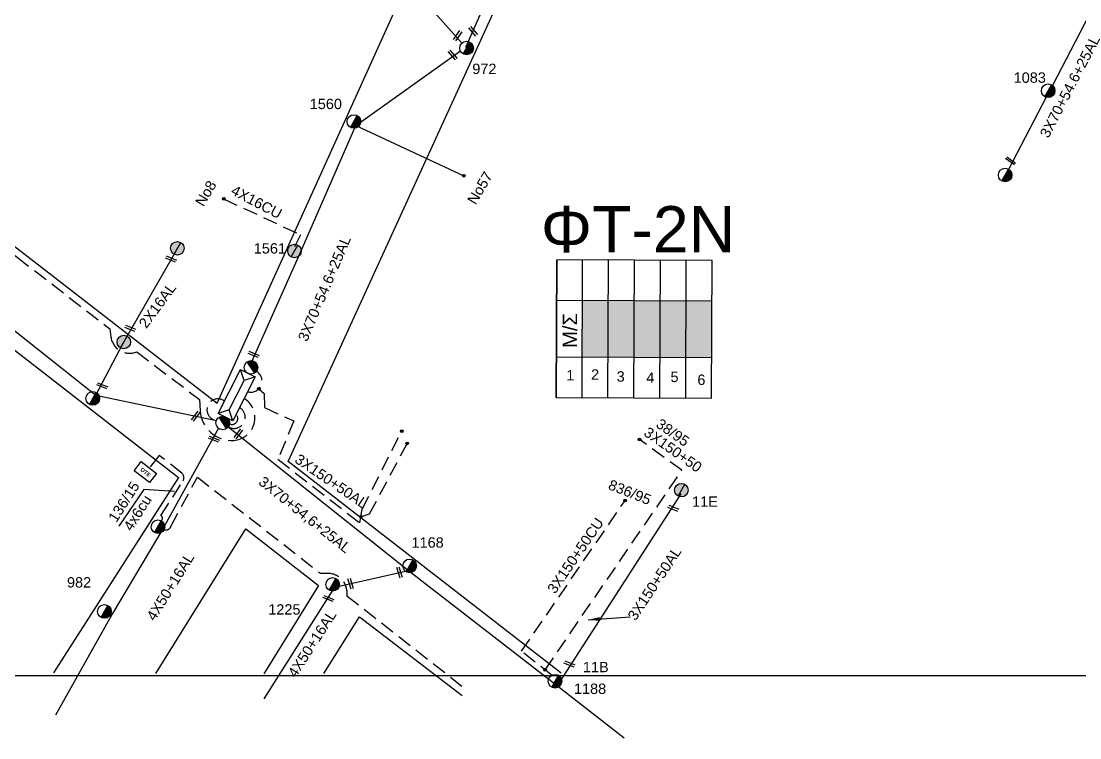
# Model space of a CAD drawing. Header units: millimetres. Extents: x 839 to 3144, y 747 to 1790.
# Drawn here: x 2016.4 to 2200.2, y 752.9 to 877.4 of the extents above; entities that cross this region are included whole.
import ezdxf
from ezdxf.enums import TextEntityAlignment as Align

# ---------------------------------------------------------------- set-up
doc = ezdxf.new("R2010")
doc.units = ezdxf.units.MM
doc.linetypes.add('DASHED', pattern=[19.05, 12.7, -6.35])
for name, color, linetype in [('Pillar OTE', 7, 'Continuous'), ('Ασφαλειοκιβώτια Χ.Τ 6 αναχωρήσεων', 7, 'Continuous'), ('Γέφυρες Εναερίου Δικτύου', 7, 'DASHED'), ('Γυμνά εναέρια ΧΤ (1Φ)   2x16AL', 7, 'Continuous'), ('Γυμνά εναέρια ΧΤ (3Φ)   4x16CU', 7, 'Continuous'), ('Γυμνά εναέρια ΧΤ και ΦΟΠ (3Φ)   4x50+16AL', 7, 'Continuous'), ('Επιγραφές - Σχήματα', 7, 'Continuous'), ('Καλώδια ΧΤ   3x150+50AL', 7, 'DASHED'), ('Καλώδια ΧΤ   3x150+50CU', 7, 'DASHED'), ('Καλώδια ΧΤ   3x150+70AL', 7, 'DASHED'), ('Καλώδια ΧΤ   3x48+38+16.5', 7, 'DASHED'), ('Καλώδια ΧΤ   4x50+13-5', 7, 'Continuous'), ('Μηχανική τομή', 7, 'Continuous'), ('Στύλος Ξύλινος', 7, 'Continuous'), ('Στύλος Ξύλινος @ 1', 7, 'Continuous'), ('Στύλος ΦΜ', 7, 'Continuous'), ('Στύλος ΦΜ @ 1', 7, 'Continuous'), ('Συνδέσεις', 7, 'Continuous'), ('Συνεστραμμένα ΧΤ   3x70+54.6+25AL', 7, 'SYN_LINE'), ('Υποσταθμός εναέριος 2 στύλων', 7, 'Continuous'), ('Υποσταθμός πόλεως', 7, 'Continuous'), ('Υπόβαθρο ΔΕΗ', 7, 'Continuous'), ('Υπόγεια καλώδια Παροχών ΧΤ   4x50AL', 7, 'DASHED'), ('Υπόγεια καλώδια Παροχών ΧΤ   4x6', 7, 'DASHED')]:
    doc.layers.add(name, color=color, linetype=linetype)
doc.styles.get("Standard").update_dxf_attribs({"font": 'ARIAL.TTF'})
doc.linetypes.add('SYN_LINE', pattern='A,0.5,-0.0001,["/\\/\\/\\/",Standard,S=0.1,R=0,X=0,Y=-0.05],-0.25', length=0.7501)
doc.dimstyles.new('ISO-25', dxfattribs={"dimtxt": 2.5, "dimasz": 2.5, "dimexe": 1.25, "dimexo": 0.625, "dimtad": 1, "dimtxsty": 'Standard', "dimcen": 2.5, "dimadec": 0, "dimazin": 0, "dimtfac": 1, "dimtmove": 0, "dimatfit": 3, "dimfxl": 1, "dimarcsym": 0})

# ---------------------------------------------------------------- blocks, each defined once
blk = doc.blocks.new('ΥΠΑΡΧΩΝ ΤΣΙΜΕΝΤΕΝΙΟΣ ΣΤΥΛΟΣ')
at = {"layer": 'Στύλος ΦΜ'}
blk.add_hatch(color=7, dxfattribs=at).paths.add_polyline_path([(-1.29, -2.28, 0.574793), (2.62, 0, 0.268822), (1.3, 2.27)])
at = {"layer": 'Στύλος ΦΜ', "color": 7}
blk.add_line((-1.29, -2.28), (1.3, 2.27), dxfattribs=at)
blk.add_circle((0, 0), 2.62, dxfattribs=at)
at = {"layer": 'Στύλος ΦΜ', "flags": 4}
for tag, p in [('ΑΡΙΘΜΟΣ', (-4.68, 8.05)), ('ΤΥΠΟΣ', (-4.91, 3.03))]:
    blk.add_attdef(tag, p, '', height=4, dxfattribs=at)
blk = doc.blocks.new('ΥΠΟΣΤΑΘΜΟΣ ΕΝΑΕΡΙΟΣ ΕΠΙ 2 ΣΤΥΛΩΝ')
at = {"layer": 'Υποσταθμός εναέριος 2 στύλων', "linetype": 'Continuous'}
for points in [[(-11.97, -2.11, 0.574793), (-8.45, -0.07, 0.268822), (-9.64, 1.98)], [(9.68, -2.15, 0.574793), (13.19, -0.1, 0.268822), (12.01, 1.95)]]:
    blk.add_hatch(color=256, dxfattribs=at).paths.add_polyline_path(points)
for p, q in [((-11.97, -2.11), (-9.64, 1.98)), ((9.68, -2.15), (12.01, 1.95))]:
    blk.add_line(p, q, dxfattribs=at)
for centre in [(-10.81, -0.07), (10.84, -0.1)]:
    blk.add_circle(centre, 2.36, dxfattribs=at)
at = {"layer": 'Υποσταθμός πόλεως', "linetype": 'Continuous', "ltscale": 40}
blk.add_lwpolyline([(-8.57, 2.82), (8.57, 2.82), (8.57, -2.82), (-8.57, -2.82)], close=True, dxfattribs=at)
for points in [[(-5.75, 0), (-8.57, 2.82)], [(-8.57, -2.82), (-5.75, 0)], [(-5.75, 0), (5.75, 0)], [(5.75, 0), (8.57, 2.82)], [(8.57, -2.82), (5.75, 0)]]:
    blk.add_lwpolyline(points, dxfattribs=at)
at = {"layer": 'Υποσταθμός εναέριος 2 στύλων', "ltscale": 40, "flags": 1}
for tag, p in [('ΜΕΤΑΣΧΗΜΑΤΙΣΜΟΣ', (14.09, 2.51)), ('ΙΣΧΥΣ', (14.07, -0.28)), ('ΑΡΙΘΜΟΣ', (14.19, -3))]:
    blk.add_attdef(tag, p, '', height=1.8, dxfattribs=at)
blk = doc.blocks.new('ΑΣΦΑΛΕΙΟΚΙΒΩΤΙΟ ΥΠΟΣΤΑΘΜΟΥ 6 ΑΝΑΧΩΡΗΣΕΩΝ')
at = {"layer": 'Ασφαλειοκιβώτια Χ.Τ 6 αναχωρήσεων', "ltscale": 40}
for p, q in [((-23.91, 27), (23.91, 27)), ((-9.83, 27), (-9.83, -27)), ((9.83, 27), (9.83, -27)), ((-23.91, 18), (23.91, 18)), ((-23.91, 9), (23.91, 9)), ((-23.91, 0), (23.91, 0)), ((-23.91, -9), (23.91, -9)), ((-23.91, -18), (23.91, -18))]:
    blk.add_line(p, q, dxfattribs=at)
at = {"layer": 'Ασφαλειοκιβώτια Χ.Τ 6 αναχωρήσεων'}
blk.add_lwpolyline([(-23.91, -27), (23.91, -27), (23.91, 27), (-23.91, 27)], close=True, dxfattribs=at)
for s, p in [('1', (-17.99, 23.52)), ('2', (-17.69, 14.89)), ('3', (-18.35, 6.01)), ('4', (-18.73, -4.28)), ('5', (-18.41, -12.69)), ('6', (-19.37, -22.03))]:
    blk.add_text(s, height=3.6, rotation=270, dxfattribs=at).set_placement(p)
at = {"layer": 'Ασφαλειοκιβώτια Χ.Τ 6 αναχωρήσεων', "ltscale": 40}
for tag, height, p in [('ΟΝΟΜΑ', 5, (-0.27, 31.68)), ('ΚΕΙΜΕΝΟ 1', 2, (16.95, 22.41)), ('ΚΕΙΜΕΝΟ 2', 2, (16.95, 13.71)), ('ΚΕΙΜΕΝΟ 3', 2, (16.95, 4.31)), ('ΚΕΙΜΕΝΟ 4', 2, (16.95, -4.67)), ('ΚΕΙΜΕΝΟ 5', 2, (16.95, -13.51)), ('ΚΕΙΜΕΝΟ 6', 2, (16.95, -22.43)), ('ΣΧ', 2, (-0.21, -29.21))]:
    blk.add_attdef(tag, text='', height=height, dxfattribs=at).set_placement(p, align=Align.MIDDLE_CENTER)
blk = doc.blocks.new('ΜΗΧΑΝΙΚΗ ΤΟΜΗ')
at = {"layer": 'Μηχανική τομή', "ltscale": 40}
for p, q in [((-1.89, 0.78), (1.89, 0.78)), ((1.89, 0), (-1.89, 0))]:
    blk.add_line(p, q, dxfattribs=at)
blk = doc.blocks.new('A$C3F94617C')
at = {"layer": 'Μηχανική τομή', "xscale": 0.5, "yscale": 0.5, "zscale": 0.5}
blk.add_blockref('ΜΗΧΑΝΙΚΗ ΤΟΜΗ', (0.95, 0), dxfattribs=at)
blk = doc.blocks.new('ΥΠΑΡΧΩΝ ΞΥΛΙΝΟΣ ΣΤΥΛΟΣ')
at = {"layer": 'Στύλος Ξύλινος'}
h = blk.add_hatch(color=7, dxfattribs=at)
h.paths.add_polyline_path([(-2.62, 0, 0.270008), (-1.29, -2.28), (1.3, 2.27, 0.576266)])
h.paths.add_polyline_path([(-1.29, -2.28, 0.574793), (2.62, 0, 0.268822), (1.3, 2.27)])
at = {"layer": 'Στύλος Ξύλινος', "color": 7}
blk.add_line((-1.29, -2.28), (1.3, 2.27), dxfattribs=at)
blk.add_circle((0, 0), 2.62, dxfattribs=at)
at = {"layer": 'Στύλος Ξύλινος', "flags": 4}
for tag, p in [('ΑΡΙΘΜΟΣ', (-4.91, 8.6)), ('ΤΥΠΟΣ', (-4.85, 3.39))]:
    blk.add_attdef(tag, p, '', height=4, dxfattribs=at)
blk = doc.blocks.new('_ΣΥΝΔΕΣΗ')
at = {"layer": 'Συνδέσεις', "linetype": 'SYN_LINE', "ltscale": 40}
blk.add_hatch(color=256, dxfattribs=at).paths.add_polyline_path([(0.5, -0.01, 1), (-0.5, -0.01, 1)])
at = {"layer": 'Συνδέσεις'}
blk.add_circle((0, -0.01), 0.5, dxfattribs=at)
blk = doc.blocks.new('PILLAR ΟΤΕ')
at = {"layer": 'Pillar OTE', "ltscale": 40}
blk.add_lwpolyline([(-3.31, 2.02), (3.39, 2.02), (3.39, -1.99), (-3.31, -1.99)], close=True, dxfattribs=at)
at = {"layer": 'Pillar OTE', "insert": (-1.81, 0.71), "char_height": 1.3575, "width": 109.961, "attachment_point": 1}
blk.add_mtext('{\\fArial|b1|i0|c161|p34;OTE}', dxfattribs=at)

msp = doc.modelspace()

# ---------------------------------------------------------------- hatches: boundary and pattern name
at = {"layer": 'Ασφαλειοκιβώτια Χ.Τ 6 αναχωρήσεων', "ltscale": 0.2}
for color, points in [(85, [(2118.33, 828.86), (2113.83, 828.88), (2113.79, 819.05), (2118.29, 819.03)]), (151, [(2118.33, 828.86), (2118.29, 819.03), (2122.79, 819.02), (2122.83, 828.84)]), (27, [(2122.83, 828.84), (2122.79, 819.02), (2127.29, 819), (2127.33, 828.82)]), (30, [(2127.33, 828.82), (2127.29, 819), (2131.79, 818.98), (2131.83, 828.81)]), (1, [(2131.83, 828.81), (2131.79, 818.98), (2136.29, 818.96), (2136.33, 828.79)])]:
    msp.add_hatch(color=color, dxfattribs=at).paths.add_polyline_path(points)

# ---------------------------------------------------------------- linework, layer by layer
at = {"layer": 'Γέφυρες Εναερίου Δικτύου', "color": 85, "linetype": 'SYN_LINE', "ltscale": 10}
msp.add_lwpolyline([(2029.36, 812.42), (2034.06, 821.35)], dxfattribs=at)
at = {"layer": 'Γέφυρες Εναερίου Δικτύου', "color": 154, "ltscale": 0.2}
msp.add_lwpolyline([(2051.27, 807.8), (2051.26, 807.8)], dxfattribs=at)
at = {"layer": 'Γέφυρες Εναερίου Δικτύου', "color": 85, "ltscale": 0.2}
msp.add_lwpolyline([(2051.26, 807.8), (2051.27, 807.8)], dxfattribs=at)
at = {"layer": 'Γέφυρες Εναερίου Δικτύου', "color": 151, "ltscale": 0.2}
msp.add_lwpolyline([(2040.98, 789.2, 0.537794), (2042.42, 789.71), (2046.98, 798.19), (2068.35, 781.48), (2069.57, 781.48, -0.455881), (2072.95, 777.58), (2093.48, 761.44)], format="xyb", dxfattribs=at)
at = {"layer": 'Γέφυρες Εναερίου Δικτύου', "color": 30, "ltscale": 0.2}
msp.add_arc((2056.25, 814.88), 1.95, 253.0717, 58.8896, dxfattribs=at)
at = {"layer": 'Γέφυρες Εναερίου Δικτύου', "color": 151, "ltscale": 0.2}
msp.add_arc((2053.36, 808.58), 1.93, 238.9416, 61.081, dxfattribs=at)
at = {"layer": 'Γέφυρες Εναερίου Δικτύου', "color": 27, "ltscale": 0.2}
msp.add_arc((2052.97, 808.37), 1.04, 247.0488, 44.8535, dxfattribs=at)
at = {"layer": 'Γυμνά εναέρια ΧΤ (1Φ)   2x16AL', "color": 85, "ltscale": 0.2}
msp.add_lwpolyline([(2034.06, 821.35), (2043.3, 837.47)], dxfattribs=at)
at = {"layer": 'Γυμνά εναέρια ΧΤ (3Φ)   4x16CU', "color": 30, "linetype": 'DASHED', "ltscale": 0.2}
msp.add_lwpolyline([(2051.55, 846.52), (2064.91, 840.26), (2063.87, 838.19)], dxfattribs=at)
at = {"layer": 'Γυμνά εναέρια ΧΤ και ΦΟΠ (3Φ)   4x50+16AL', "color": 151, "ltscale": 0.2}
msp.add_lwpolyline([(2050.65, 806.68), (2040.98, 789.2), (2032.24, 774.49), (2022.37, 756.84)], dxfattribs=at)
at = {"layer": 'Γυμνά εναέρια ΧΤ και ΦΟΠ (3Φ)   4x50+16AL', "color": 27, "ltscale": 0.2}
msp.add_lwpolyline([(2058.56, 759.66), (2070.84, 779.07)], dxfattribs=at)
at = {"layer": 'Επιγραφές - Σχήματα'}
msp.add_lwpolyline([(875.79, 1777.39), (2904.25, 1777.39), (2904.25, 763.69), (875.79, 763.69)], close=True, dxfattribs=at)
at = {"layer": 'Επιγραφές - Σχήματα', "color": 85, "linetype": 'DASHED', "ltscale": 0.2}
msp.add_arc((2050.54, 809.88), 1.89, 52.369, 262.3139, dxfattribs=at)
at = {"layer": 'Καλώδια ΧΤ   3x150+50AL', "color": 30, "ltscale": 0.2}
for points in [[(2057.66, 813.52), (2058.57, 812.69), (2058.66, 810.25), (2063.72, 807.94), (2060.98, 801.29), (2075.21, 790.22), (2075.38, 791.31), (2075.6, 792.63), (2082.46, 806.18)], [(2075.38, 791.31), (2076.87, 791.79), (2083.42, 804.04)]]:
    msp.add_lwpolyline(points, dxfattribs=at)
at = {"layer": 'Καλώδια ΧΤ   3x150+50AL', "color": 27, "ltscale": 0.2}
msp.add_lwpolyline([(2107.35, 764.7), (2131.11, 799.38), (2123.74, 804.71)], dxfattribs=at)
at = {"layer": 'Καλώδια ΧΤ   3x150+50AL', "color": 27, "linetype": 'SYN_LINE', "ltscale": 20}
msp.add_lwpolyline([(2109.94, 762.69), (2130.95, 795.29)], dxfattribs=at)
at = {"layer": 'Καλώδια ΧΤ   3x150+50CU', "color": 27, "ltscale": 0.2}
msp.add_lwpolyline([(2108.62, 763.7), (2103.26, 767.93), (2121.23, 794.11)], dxfattribs=at)
at = {"layer": 'Καλώδια ΧΤ   3x150+70AL', "color": 1, "ltscale": 0.2}
msp.add_lwpolyline([(1958.63, 859.61), (1958.79, 862.56), (1962.13, 871.28), (1978.71, 861.86), (1993.44, 853.23), (2015.69, 836.4), (2031.8, 823.92), (2031.98, 822.55, 0.491744), (2036.46, 819.93), (2047.35, 811.66), (2047.48, 809.67, 0.41348), (2053.3, 804.57, 0.714856), (2055.25, 811.75, -3.261792)], format="xyb", dxfattribs=at)
at = {"layer": 'Καλώδια ΧΤ   4x50+13-5', "color": 85, "ltscale": 0.2}
msp.add_lwpolyline([(1958.63, 859.61), (1993.86, 839.99), (2011.57, 826.5), (2029.36, 812.42), (2050.29, 808)], dxfattribs=at)
at = {"layer": 'Συνεστραμμένα ΧΤ   3x70+54.6+25AL', "color": 173, "ltscale": 20}
msp.add_lwpolyline([(2093.59, 872.86), (2104.39, 897.36), (2114.95, 922.74), (2131.77, 958.6)], dxfattribs=at)
at = {"layer": 'Συνεστραμμένα ΧΤ   3x70+54.6+25AL', "color": 85, "ltscale": 20}
msp.add_lwpolyline([(2180, 908.22), (2205.7, 885.97), (2195.41, 866.2)], dxfattribs=at)
at = {"layer": 'Συνεστραμμένα ΧΤ   3x70+54.6+25AL', "color": 30, "ltscale": 15}
msp.add_lwpolyline([(2092.97, 873.52), (2084.07, 883.56), (2083.86, 883.66)], dxfattribs=at)
at = {"layer": 'Συνεστραμμένα ΧΤ   3x70+54.6+25AL', "color": 30, "ltscale": 20}
for points in [[(2056.52, 818.4), (2064.77, 836.96), (2074.5, 859.26), (2092.66, 872.19)], [(2074.5, 859.26), (2093.23, 850.52)]]:
    msp.add_lwpolyline(points, dxfattribs=at)
at = {"layer": 'Συνεστραμμένα ΧΤ   3x70+54.6+25AL', "color": 85, "ltscale": 15}
msp.add_lwpolyline([(2194.34, 864.15), (2187.88, 851.74)], dxfattribs=at)
at = {"layer": 'Συνεστραμμένα ΧΤ   3x70+54.6+25AL', "color": 27, "ltscale": 20}
msp.add_lwpolyline([(2052.36, 806.92), (2083.66, 781.96), (2109.28, 762.11), (2121.08, 752.91)], dxfattribs=at)
at = {"layer": 'Συνεστραμμένα ΧΤ   3x70+54.6+25AL', "color": 27, "ltscale": 10}
msp.add_lwpolyline([(2070.84, 779.07), (2083.66, 781.96)], dxfattribs=at)
at = {"layer": 'Υπόβαθρο ΔΕΗ'}
for points in [[(2050.4, 811.01), (2082.56, 882.05), (2041.78, 902.15), (2046, 911.27), (2086.97, 891.23), (2119.56, 962.8), (2025.87, 1002.07), (1991.13, 915.75), (1971.99, 867.64), (1994.78, 854.07), (2050.4, 811.01)], [(2110.12, 764.14), (2062.72, 800.9), (2103.32, 889.71), (2133.48, 956.79), (2141.86, 953.45), (2161.51, 923.18), (2191.33, 892.41), (2259.62, 848.82), (2203.29, 763.95)], [(1941.21, 764.88), (1993.96, 836.78), (2043.69, 798.1), (2022, 764.22)], [(2037.72, 796.06), (2033.38, 789.67)], [(2039.8, 764.09), (2055.42, 789.23), (2068.03, 779.35), (2058.55, 764.02)], [(2068.92, 764.09), (2075.12, 773.9), (2092.94, 760.26)]]:
    msp.add_lwpolyline(points, dxfattribs=at)
at = {"layer": 'Υπόγεια καλώδια Παροχών ΧΤ   4x6', "color": 151, "linetype": 'DASHED', "ltscale": 0.2}
msp.add_lwpolyline([(2040.72, 790.59, 0.516242), (2040.66, 791.52), (2044.53, 797.56, 0.321049), (2044.3, 798.89), (2040.35, 801.96), (2038.65, 799.76)], format="xyb", dxfattribs=at)

# ---------------------------------------------------------------- block references
at = {"layer": 'Pillar OTE', "xscale": 0.5, "yscale": 0.5, "zscale": 0.5, "rotation": 322.1200945324015}
msp.add_blockref('PILLAR ΟΤΕ', (2037.92, 799.06), dxfattribs=at)
at = {"layer": 'Ασφαλειοκιβώτια Χ.Τ 6 αναχωρήσεων', "xscale": 0.5000000000000557, "yscale": 0.5000000000000557, "zscale": 0.5000000000000557, "rotation": 89.76138292725375}
msp.add_blockref('ΑΣΦΑΛΕΙΟΚΙΒΩΤΙΟ ΥΠΟΣΤΑΘΜΟΥ 6 ΑΝΑΧΩΡΗΣΕΩΝ', (2122.81, 823.93), dxfattribs=at)
at = {"layer": 'Επιγραφές - Σχήματα', "ltscale": 0.2}
for p, rotation in [((2092.55, 875.76), 235.365610092861), ((2094.08, 876.21), 311.3210728951013), ((2090.54, 872.08), 311.3210728951013), ((2189.04, 852.73), 144.2194976837732), ((2041.44, 836.23), 338.3146598903934), ((2034.36, 824.2), 338.3146598903933), ((2055.79, 819.67), 338.3146598903933), ((2029.51, 814.21), 338.3146598903933), ((2047.1, 809.64), 232.5990965956715), ((2048.91, 804.94), 338.3146598903933), ((2054.51, 806.59), 232.5990965956715), ((2128.66, 792.93), 338.3146598903933), ((2081.61, 782.47), 287.5940369337706), ((2073.11, 780.55), 287.5940369337706), ((2068.78, 777.28), 338.3146598903933), ((2110.61, 765.9), 338.3146598903933)]:
    msp.add_blockref('A$C3F94617C', p, dxfattribs=dict(at, rotation=rotation))
at = {"layer": 'Στύλος Ξύλινος @ 1', "ltscale": 40, "xscale": 0.4499999999998181, "yscale": 0.4499999999998181, "zscale": 0.4499999999998181}
for p in [(2043.51, 837.93), (2034.22, 821.65)]:
    msp.add_blockref('ΥΠΑΡΧΩΝ ΞΥΛΙΝΟΣ ΣΤΥΛΟΣ', p, dxfattribs=at)
at = {"layer": 'Στύλος Ξύλινος @ 1', "ltscale": 40}
ref = msp.add_blockref('ΥΠΑΡΧΩΝ ΞΥΛΙΝΟΣ ΣΤΥΛΟΣ', (2063.84, 837.46), dxfattribs=dict(at, xscale=0.4499999999998181, yscale=0.4499999999998181, zscale=0.4499999999998181))
ref.add_attrib('ΑΡΙΘΜΟΣ', '1561', (2056.78, 837.01), dxfattribs={"layer": 'Στύλος Ξύλινος', "height": 1.8, "flags": 4})
ref = msp.add_blockref('ΥΠΑΡΧΩΝ ΞΥΛΙΝΟΣ ΣΤΥΛΟΣ', (2131.01, 795.92), dxfattribs=dict(at, xscale=0.4499999999998181, yscale=0.4499999999998181, zscale=0.4499999999998181))
ref.add_attrib('ΤΥΠΟΣ', '11Ε', (2132.87, 793.04), dxfattribs={"layer": 'Στύλος Ξύλινος', "height": 1.8, "flags": 4})
at = {"layer": 'Στύλος ΦΜ @ 1', "ltscale": 40}
ref = msp.add_blockref('ΥΠΑΡΧΩΝ ΤΣΙΜΕΝΤΕΝΙΟΣ ΣΤΥΛΟΣ', (2093.72, 872.7), dxfattribs=dict(at, xscale=0.4499999999998181, yscale=0.4499999999998181, zscale=0.4499999999998181))
ref.add_attrib('ΤΥΠΟΣ', '972', (2094.71, 868.19), dxfattribs={"layer": 'Στύλος ΦΜ', "height": 1.8, "flags": 4})
ref = msp.add_blockref('ΥΠΑΡΧΩΝ ΤΣΙΜΕΝΤΕΝΙΟΣ ΣΤΥΛΟΣ', (2194.68, 865.28), dxfattribs=dict(at, xscale=0.4499999999998181, yscale=0.4499999999998181, zscale=0.4499999999998181))
ref.add_attrib('ΤΥΠΟΣ', '1083', (2188.69, 866.67), dxfattribs={"layer": 'Στύλος ΦΜ', "height": 1.8, "flags": 4})
ref = msp.add_blockref('ΥΠΑΡΧΩΝ ΤΣΙΜΕΝΤΕΝΙΟΣ ΣΤΥΛΟΣ', (2074.16, 859.94), dxfattribs=dict(at, xscale=0.4499999999998181, yscale=0.4499999999998181, zscale=0.4499999999998181))
ref.add_attrib('ΤΥΠΟΣ', '1560', (2066.49, 862.1), dxfattribs={"layer": 'Στύλος ΦΜ', "height": 1.8, "flags": 4})
at = {"layer": 'Στύλος ΦΜ @ 1', "ltscale": 40, "xscale": 0.4499999999998181, "yscale": 0.4499999999998181, "zscale": 0.4499999999998181}
for p in [(2187.21, 850.65), (2028.83, 811.85), (2040.14, 789.57)]:
    msp.add_blockref('ΥΠΑΡΧΩΝ ΤΣΙΜΕΝΤΕΝΙΟΣ ΣΤΥΛΟΣ', p, dxfattribs=at)
at = {"layer": 'Στύλος ΦΜ @ 1', "ltscale": 40}
ref = msp.add_blockref('ΥΠΑΡΧΩΝ ΤΣΙΜΕΝΤΕΝΙΟΣ ΣΤΥΛΟΣ', (2083.83, 782.77), dxfattribs=dict(at, xscale=0.4499999999998181, yscale=0.4499999999998181, zscale=0.4499999999998181))
ref.add_attrib('ΤΥΠΟΣ', '1168', (2084.16, 785.93), dxfattribs={"layer": 'Στύλος ΦΜ', "height": 1.8, "flags": 4})
ref = msp.add_blockref('ΥΠΑΡΧΩΝ ΤΣΙΜΕΝΤΕΝΙΟΣ ΣΤΥΛΟΣ', (2030.85, 774.86), dxfattribs=dict(at, xscale=0.4499999999998181, yscale=0.4499999999998181, zscale=0.4499999999998181))
ref.add_attrib('ΤΥΠΟΣ', '982', (2024.35, 779.01), dxfattribs={"layer": 'Στύλος ΦΜ', "height": 1.8, "flags": 4})
ref = msp.add_blockref('ΥΠΑΡΧΩΝ ΤΣΙΜΕΝΤΕΝΙΟΣ ΣΤΥΛΟΣ', (2070.46, 779.56), dxfattribs=dict(at, xscale=0.4499999999998181, yscale=0.4499999999998181, zscale=0.4499999999998181))
ref.add_attrib('ΤΥΠΟΣ', '1225', (2059.29, 774.31), dxfattribs={"layer": 'Στύλος ΦΜ', "height": 1.8, "flags": 4})
ref = msp.add_blockref('ΥΠΑΡΧΩΝ ΤΣΙΜΕΝΤΕΝΙΟΣ ΣΤΥΛΟΣ', (2109.08, 762.74), dxfattribs=dict(at, xscale=0.4499999999998181, yscale=0.4499999999998181, zscale=0.4499999999998181))
ref.add_attrib('ΤΥΠΟΣ', '1188', (2112.36, 760.53), dxfattribs={"layer": 'Στύλος ΦΜ', "height": 1.8, "flags": 4})
ref.add_attrib('ΑΡΙΘΜΟΣ', '11Β', (2113.91, 764.3), dxfattribs={"layer": 'Στύλος ΦΜ', "height": 1.8, "flags": 4})
at = {"layer": 'Συνδέσεις', "xscale": 0.4500000000000455, "yscale": 0.4500000000000455, "zscale": 0.4500000000000455}
for p in [(2093.23, 850.53), (2051.56, 846.53), (2057.66, 813.53), (2082.46, 806.18), (2083.42, 804.05), (2123.74, 804.71), (2121.23, 794.12), (2075.39, 791.31), (2107.35, 764.71)]:
    msp.add_blockref('_ΣΥΝΔΕΣΗ', p, dxfattribs=at)
at = {"layer": 'Υποσταθμός εναέριος 2 στύλων', "xscale": 0.4999999999999935, "yscale": 0.4999999999999935, "zscale": 0.4999999999999935, "rotation": 63.09860130482702}
msp.add_blockref('ΥΠΟΣΤΑΘΜΟΣ ΕΝΑΕΡΙΟΣ ΕΠΙ 2 ΣΤΥΛΩΝ', (2053.81, 812.43), dxfattribs=at)

# ---------------------------------------------------------------- texts
at = {"layer": 'Γυμνά εναέρια ΧΤ (1Φ)   2x16AL', "ltscale": 0.2}
msp.add_text('2X16AL', height=1.8, rotation=53.6472, dxfattribs=at).set_placement((2040.05, 828.01), align=Align.MIDDLE)
at = {"layer": 'Γυμνά εναέρια ΧΤ (3Φ)   4x16CU', "ltscale": 0.2}
msp.add_text('4X16CU', height=1.8, rotation=332.2738, dxfattribs=at).set_placement((2057.27, 845.98), align=Align.MIDDLE)
at = {"layer": 'Γυμνά εναέρια ΧΤ και ΦΟΠ (3Φ)   4x50+16AL', "ltscale": 0.2}
for rotation, p in [(58.1883, (2042.29, 779.16)), (57.1756, (2066.89, 769.26))]:
    msp.add_text('4X50+16AL', height=1.8, rotation=rotation, dxfattribs=at).set_placement(p, align=Align.MIDDLE)
at = {"layer": 'Επιγραφές - Σχήματα', "ltscale": 0.2, "attachment_point": 1}
for s, insert, char_height, width, rotation in [('Νο57', (2093.73, 846.29), 1.8, 9.756, 59.2303), ('Νο8', (2046.49, 845.95), 1.8, 9.756, 59.2303), ('Μ/Σ', (2110.41, 820.64), 2.5, 7.6444, 90)]:
    msp.add_mtext(s, dxfattribs=dict(at, insert=insert, char_height=char_height, width=width, rotation=rotation))
at = {"layer": 'Επιγραφές - Σχήματα', "ltscale": 0.2, "insert": (2106.6, 845.25), "char_height": 8, "width": 39.9345, "attachment_point": 1}
msp.add_mtext('ΦΤ-2Ν', dxfattribs=at)
at = {"layer": 'Επιγραφές - Σχήματα', "linetype": 'Continuous', "ltscale": 0.2, "char_height": 1.8, "width": 17.8426, "attachment_point": 1}
for s, insert, rotation in [('38/95', (2127.47, 808.49), 324.7657), ('836/95', (2118.82, 797.83), 338.2081)]:
    msp.add_mtext(s, dxfattribs=dict(at, insert=insert, rotation=rotation))
at = {"layer": 'Καλώδια ΧΤ   3x150+50AL', "ltscale": 0.2}
for rotation, p in [(325.6169, (2070.26, 797.47)), (56.5096, (2126.34, 779.71))]:
    msp.add_text('3X150+50AL', height=1.8, rotation=rotation, dxfattribs=at).set_placement(p, align=Align.MIDDLE)
at = {"layer": 'Καλώδια ΧΤ   3x150+50AL', "linetype": 'Continuous', "ltscale": 0.2, "insert": (2125.36, 807.02), "char_height": 1.8, "width": 17.8426, "attachment_point": 1, "rotation": 324.7657}
msp.add_mtext('3Χ150+50', dxfattribs=at)
at = {"layer": 'Καλώδια ΧΤ   3x150+50CU', "ltscale": 0.2}
msp.add_text('3X150+50CU', height=1.8, rotation=55.6595, dxfattribs=at).set_placement((2112.62, 784.55), align=Align.MIDDLE)
at = {"layer": 'Καλώδια ΧΤ   3x48+38+16.5', "ltscale": 0.2}
msp.add_text('3Χ70+54,6+25AL', height=1.8, rotation=321.3572, dxfattribs=at).set_placement((2065.56, 791.54), align=Align.MIDDLE)
at = {"layer": 'Συνεστραμμένα ΧΤ   3x70+54.6+25AL', "ltscale": 20}
for rotation, p in [(62.5701, (2198.44, 866.04)), (66.9453, (2069.03, 830.94))]:
    msp.add_text('3X70+54.6+25AL', height=1.8, rotation=rotation, dxfattribs=at).set_placement(p, align=Align.MIDDLE)
at = {"layer": 'Υπόγεια καλώδια Παροχών ΧΤ   4x50AL', "color": 7, "ltscale": 0.2, "char_height": 1.8, "attachment_point": 1, "rotation": 57.4466}
for s, insert in [('136/15', (2031.4, 791.16)), ('4x6cu', (2034.03, 789.64))]:
    msp.add_mtext_dynamic_manual_height_columns(s, width=1.8, gutter_width=12.5, heights=[0.118], dxfattribs=dict(at, insert=insert))

# ---------------------------------------------------------------- leaders
at = {"layer": 'Επιγραφές - Σχήματα', "ltscale": 40}
for points, override in [([(2043.01, 795.71), (2037.72, 796.06)], {"dimasz": 1, "dimtad": 0}), ([(2114.84, 773.4), (2122.13, 773.94)], {"dimasz": 2, "dimtad": 0})]:
    msp.add_leader(points, dimstyle='ISO-25', override=override, dxfattribs=at)

doc.saveas('drawing.dxf')
